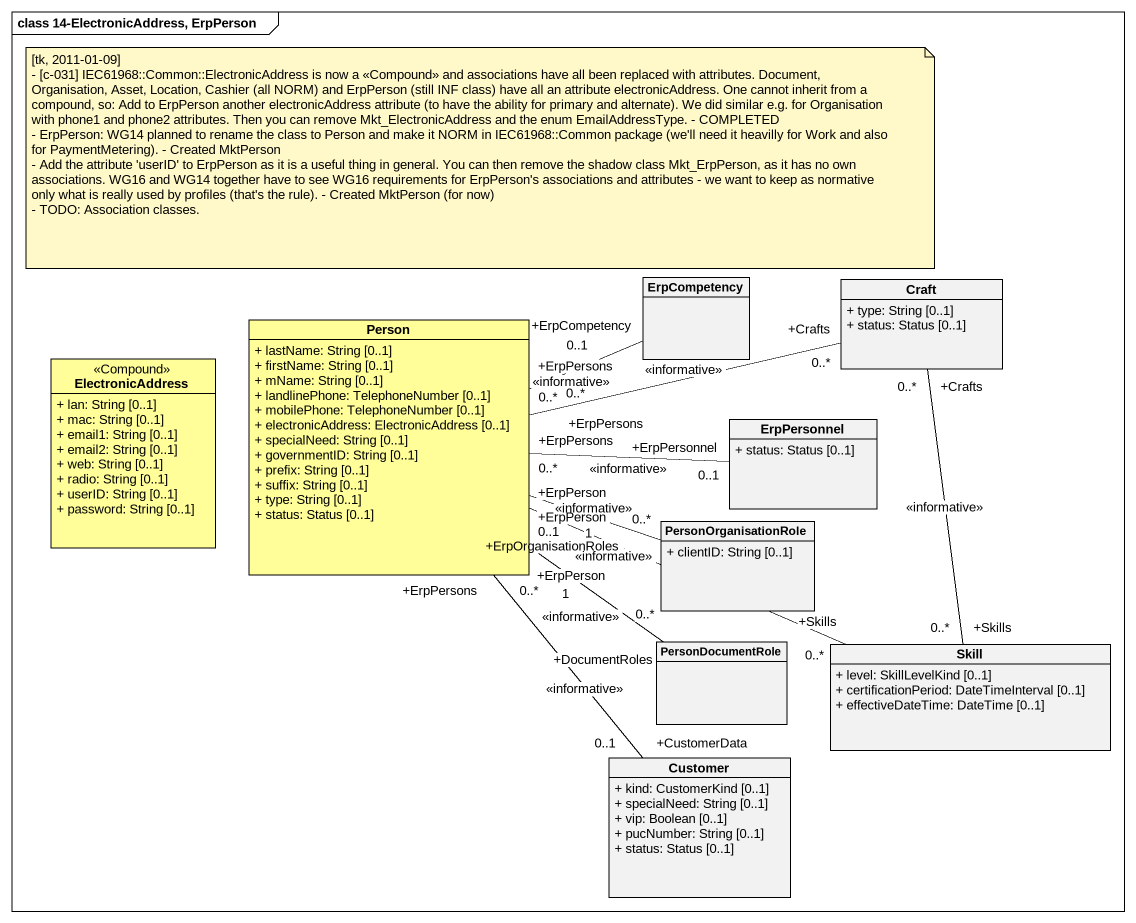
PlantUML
@startuml
mainframe class 14-ElectronicAddress, ErpPerson
hide circle
hide empty members
skinparam classAttributeIconSize 0
class "Person" as Person_ #FFFE99 {
  + lastName: String [0..1]
  + firstName: String [0..1]
  + mName: String [0..1]
  + landlinePhone: TelephoneNumber [0..1]
  + mobilePhone: TelephoneNumber [0..1]
  + electronicAddress: ElectronicAddress [0..1]
  + specialNeed: String [0..1]
  + governmentID: String [0..1]
  + prefix: String [0..1]
  + suffix: String [0..1]
  + type: String [0..1]
  + status: Status [0..1]
}
class ErpCompetency
class Craft {
  + type: String [0..1]
  + status: Status [0..1]
}
class ElectronicAddress <<Compound>> #FFFE99 {
  + lan: String [0..1]
  + mac: String [0..1]
  + email1: String [0..1]
  + email2: String [0..1]
  + web: String [0..1]
  + radio: String [0..1]
  + userID: String [0..1]
  + password: String [0..1]
}
class ErpPersonnel {
  + status: Status [0..1]
}
class PersonOrganisationRole {
  + clientID: String [0..1]
}
class PersonDocumentRole
class Skill {
  + level: SkillLevelKind [0..1]
  + certificationPeriod: DateTimeInterval [0..1]
  + effectiveDateTime: DateTime [0..1]
}
class Customer {
  + kind: CustomerKind [0..1]
  + specialNeed: String [0..1]
  + vip: Boolean [0..1]
  + pucNumber: String [0..1]
  + status: Status [0..1]
}
Person_ "+ErpPersons\n0..*" -right- "+ErpCompetency\n0..1" ErpCompetency : <<informative>>
Person_ "+ErpPersons\n0..*" -right- "+ErpPersonnel\n0..1" ErpPersonnel : <<informative>>
Person_ "+ErpPerson\n1" -right- "+ErpOrganisationRoles\n0..*" PersonOrganisationRole : <<informative>>
Person_ "+ErpPerson\n1" -- "+DocumentRoles\n0..*" PersonDocumentRole : <<informative>>
Person_ "+ErpPerson\n0..1" -right- "+Skills\n0..*" Skill : <<informative>>
Craft "+Crafts\n0..*" -left- "+ErpPersons\n0..*" Person_ : <<informative>>
Skill "+Skills\n0..*" -up- "+Crafts\n0..*" Craft : <<informative>>
Customer "+CustomerData\n0..1" -up- "+ErpPersons\n0..*" Person_ : <<informative>>
note as N1
  [tk, 2011-01-09]
  - [c-031] IEC61968::Common::ElectronicAddress is now a <<Compound>> and associations have all been replaced with attributes. Document, Organisation, Asset, Location, Cashier (all NORM) and ErpPerson (still INF class) have all an attribute electronicAddress. One cannot inherit from a compound, so: Add to ErpPerson another electronicAddress attribute (to have the ability for primary and alternate). We did similar e.g. for Organisation with phone1 and phone2 attributes. Then you can remove Mkt_ElectronicAddress and the enum EmailAddressType. - COMPLETED
  - ErpPerson: WG14 planned to rename the class to Person and make it NORM in IEC61968::Common package (we'll need it heavilly for Work and also for PaymentMetering). - Created MktPerson
  - Add the attribute 'userID' to ErpPerson as it is a useful thing in general. You can then remove the shadow class Mkt_ErpPerson, as it has no own associations. WG16 and WG14 together have to see WG16 requirements for ErpPerson's associations and attributes - we want to keep as normative only what is really used by profiles (that's the rule). - Created MktPerson (for now)
  - TODO: Association classes.
end note
@enduml
